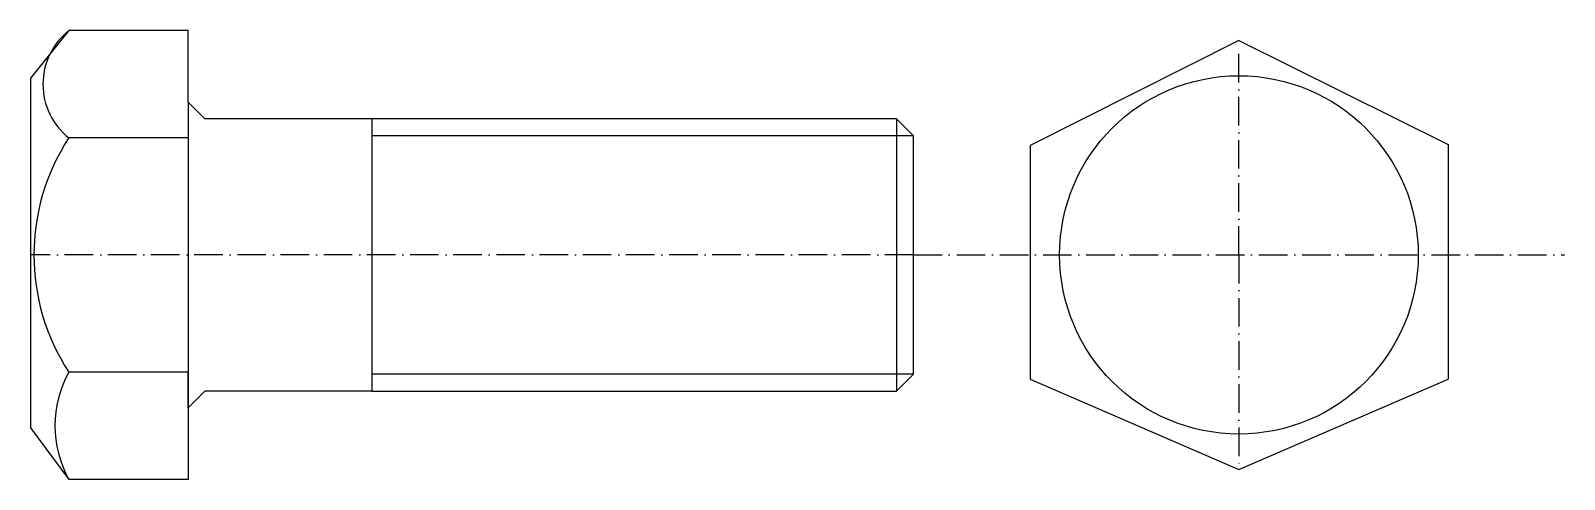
# Model space of a CAD drawing. Header units: millimetres. Extents: x 2272 to 2915, y 1427 to 1615.
import ezdxf

# ---------------------------------------------------------------- set-up
doc = ezdxf.new("R2010")
doc.units = ezdxf.units.MM
doc.linetypes.add('ACAD_ISO10W100', pattern=[18, 12, -3, 0, -3])
doc.layers.add('Оси', color=90, linetype='ACAD_ISO10W100')

msp = doc.modelspace()

# ---------------------------------------------------------------- linework, layer by layer
for p, q in [((2288.14, 1615.37), (2272.13, 1595.4)), ((2338.14, 1615.37), (2288.14, 1615.37)), ((2338.14, 1585.37), (2338.14, 1615.37)), ((2778.71, 1611.28), (2691.19, 1567.17)), ((2778.71, 1611.28), (2866.45, 1567.63)), ((2272.13, 1595.4), (2272.13, 1448.72)), ((2345.21, 1578.3), (2338.14, 1585.37)), ((2338.14, 1585.37), (2338.14, 1457.09)), ((2338.14, 1585.37), (2338.14, 1570.37)), ((2415.21, 1578.3), (2345.21, 1578.3)), ((2635.21, 1578.3), (2415.21, 1578.3)), ((2415.21, 1578.3), (2415.21, 1464.16)), ((2642.28, 1571.23), (2635.21, 1578.3)), ((2635.21, 1578.3), (2635.21, 1464.16)), ((2338.14, 1570.37), (2288.14, 1570.37)), ((2642.28, 1571.23), (2415.21, 1571.23)), ((2642.28, 1471.23), (2642.28, 1571.23)), ((2691.19, 1567.17), (2691.19, 1469.17)), ((2866.45, 1567.63), (2866.45, 1469.17)), ((2338.14, 1472.09), (2288.14, 1472.09)), ((2338.14, 1457.09), (2338.14, 1472.09)), ((2642.28, 1471.23), (2415.21, 1471.23)), ((2635.21, 1464.16), (2642.28, 1471.23)), ((2691.19, 1469.17), (2778.71, 1431.28)), ((2778.71, 1431.28), (2866.45, 1469.17)), ((2338.14, 1457.09), (2345.21, 1464.16)), ((2415.21, 1464.16), (2345.21, 1464.16)), ((2415.21, 1464.16), (2635.21, 1464.16)), ((2338.14, 1457.09), (2338.14, 1427.09)), ((2272.13, 1448.72), (2288.14, 1427.09)), ((2338.14, 1427.09), (2288.14, 1427.09))]:
    msp.add_line(p, q)
msp.add_circle((2778.71, 1521.28), 75.18)
for centre, radius, start, end in [((2305.98, 1592.87), 28.72, 128.42282, 231.57718), ((2363.28, 1521.23), 89.78, 146.81464, 213.18536), ((2328.83, 1449.59), 46.5, 151.05911, 208.94089)]:
    msp.add_arc(centre, radius, start, end)
at = {"layer": 'Оси'}
for p, q in [((2778.71, 1521.28), (2778.71, 1611.28)), ((2642.28, 1521.23), (2272.13, 1521.23)), ((2642.28, 1521.23), (2915.14, 1521.33)), ((2778.71, 1521.28), (2778.71, 1431.28))]:
    msp.add_line(p, q, dxfattribs=at)

doc.saveas('drawing.dxf')
